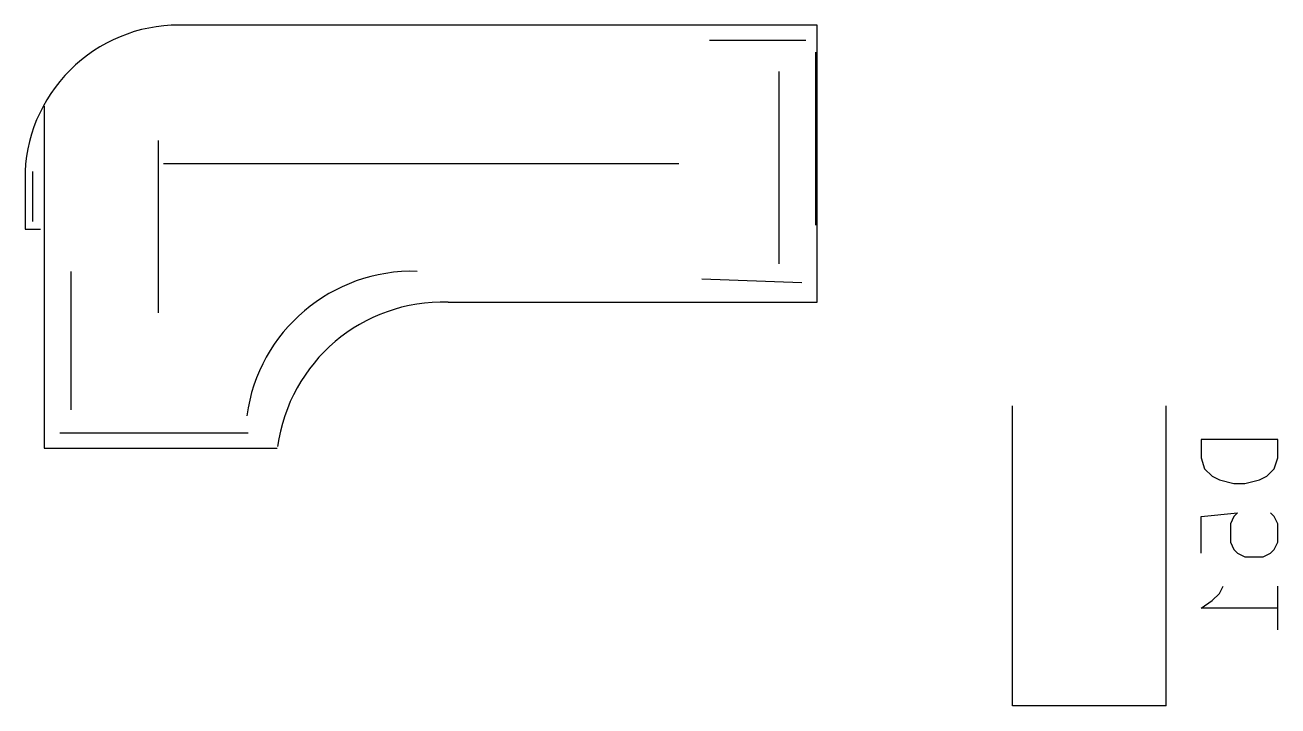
# Model space of a CAD drawing. Extents: x 55 to 335, y -160 to -35.
# Drawn here: x 140.15 to 156.44, y -124.49 to -115.63 of the extents above; entities that cross this region are included whole.
import ezdxf

# ---------------------------------------------------------------- set-up
doc = ezdxf.new("R2010")
doc.units = 0
doc.layers.add('BLACK', color=7, linetype='CONTINUOUS')

msp = doc.modelspace()

# ---------------------------------------------------------------- linework, layer by layer
at = {"layer": 'BLACK', "linetype": 'CONTINUOUS'}
for p, q in [((150.45, -115.637), (142.25, -115.637)), ((150.45, -119.237), (150.45, -115.637)), ((150.3, -115.837), (149.05, -115.837)), ((150.43, -118.237), (150.43, -115.987)), ((149.95, -116.237), (149.95, -118.737)), ((140.4, -116.688), (140.4, -121.137)), ((141.88, -117.137), (141.88, -119.377)), ((148.65, -117.438), (141.95, -117.438)), ((140.15, -117.537), (140.15, -118.287)), ((140.25, -118.188), (140.25, -117.537)), ((140.15, -118.287), (140.35, -118.287)), ((140.75, -120.637), (140.75, -118.838)), ((150.25, -118.987), (148.95, -118.938)), ((145.65, -119.237), (150.45, -119.237)), ((152.987, -124.487), (152.987, -120.587)), ((154.987, -124.487), (154.987, -120.587)), ((140.6, -120.938), (143.05, -120.938)), ((156.44, -121.023), (155.44, -121.023)), ((155.44, -121.023), (155.44, -121.261)), ((156.44, -121.261), (156.44, -121.023)), ((140.4, -121.137), (143.43, -121.137)), ((155.44, -121.261), (155.487, -121.404)), ((156.392, -121.404), (156.44, -121.261)), ((155.487, -121.404), (155.583, -121.499)), ((155.583, -121.499), (155.678, -121.547)), ((156.202, -121.547), (156.297, -121.499)), ((156.297, -121.499), (156.392, -121.404)), ((155.678, -121.547), (155.868, -121.595)), ((155.868, -121.595), (156.011, -121.595)), ((156.011, -121.595), (156.202, -121.547)), ((155.44, -122.023), (155.916, -121.976)), ((155.916, -121.976), (155.868, -122.023)), ((156.392, -122.023), (156.345, -121.976)), ((155.44, -122.499), (155.44, -122.023)), ((155.868, -122.023), (155.821, -122.118)), ((155.821, -122.118), (155.821, -122.357)), ((156.44, -122.118), (156.392, -122.023)), ((156.44, -122.357), (156.44, -122.118)), ((155.821, -122.357), (155.868, -122.452)), ((155.868, -122.452), (155.916, -122.499)), ((155.916, -122.499), (156.011, -122.547)), ((156.249, -122.547), (156.345, -122.499)), ((156.345, -122.499), (156.392, -122.452)), ((156.392, -122.452), (156.44, -122.357)), ((156.011, -122.547), (156.249, -122.547)), ((155.678, -123.023), (155.726, -122.928)), ((156.44, -123.499), (156.44, -122.928)), ((155.44, -123.214), (155.583, -123.118)), ((155.583, -123.118), (155.678, -123.023)), ((156.44, -123.214), (155.44, -123.214)), ((154.987, -124.487), (152.987, -124.487))]:
    msp.add_line(p, q, dxfattribs=at)
at = {"layer": 'BLACK'}
for centre, radius, start, end in [((142.15, -117.637), 2.0025, 87.1376, 177.138), ((145.185, -121.007), 2.171, 88.2843, 172.284), ((145.585, -121.407), 2.171, 88.2843, 172.284)]:
    msp.add_arc(centre, radius, start, end, dxfattribs=at)

doc.saveas('drawing.dxf')
